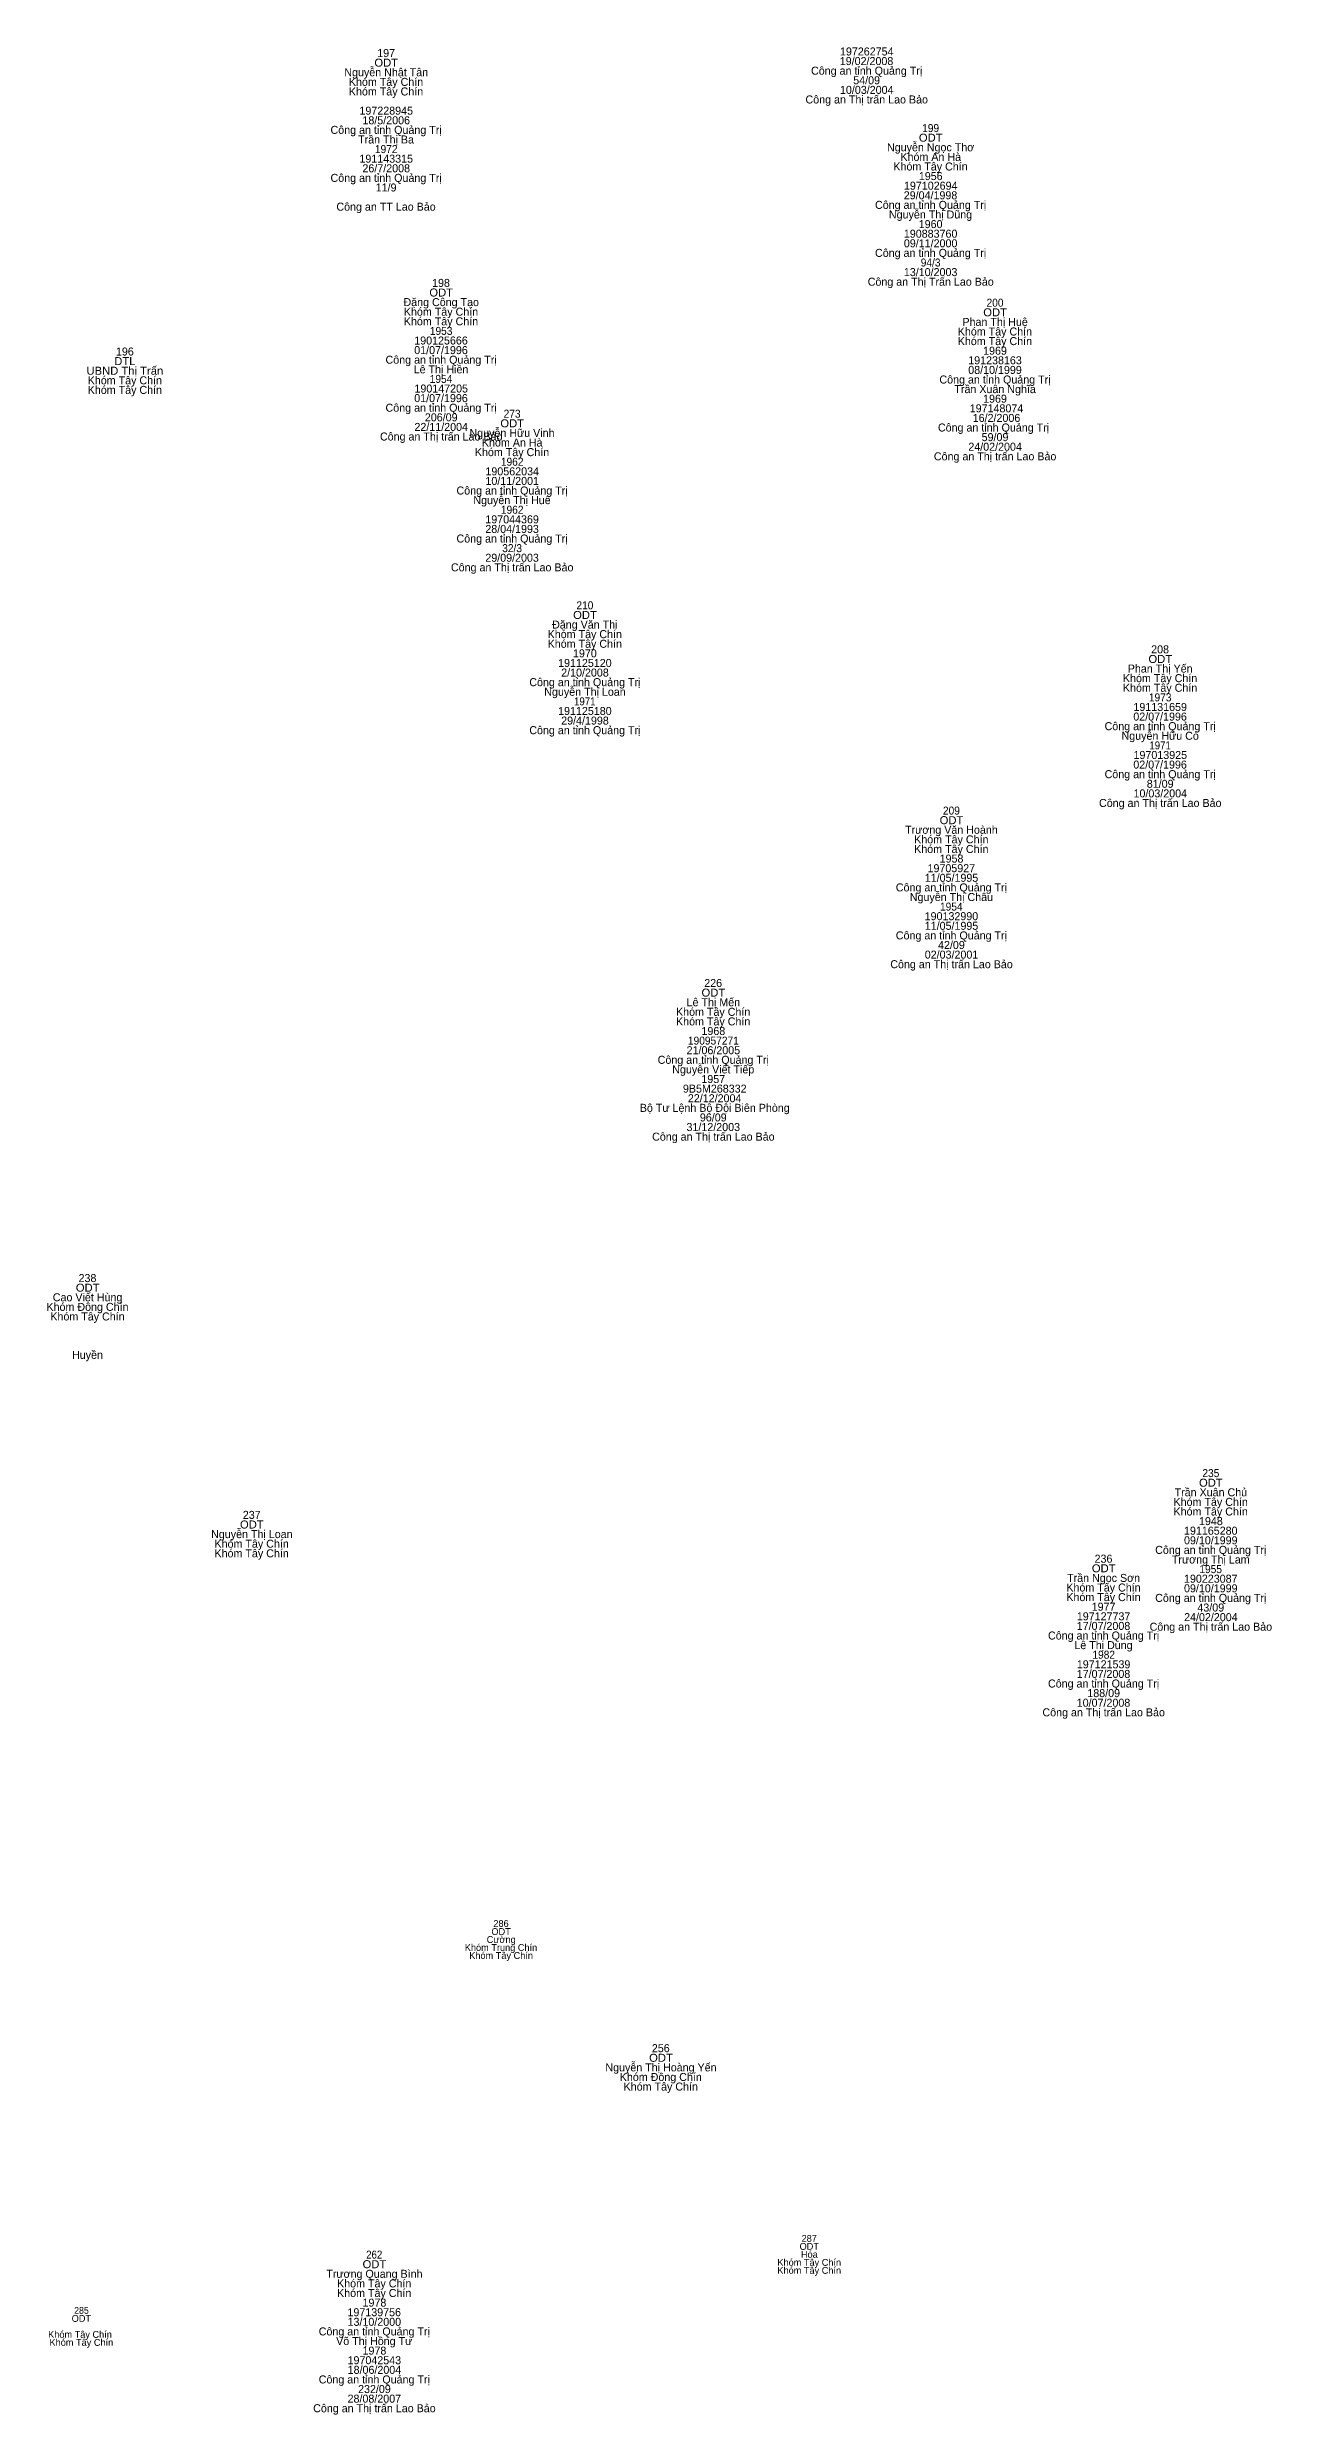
# Model space of a CAD drawing. Header units: metres. Extents: x 537000 to 537501, y 1838003 to 1838507.
# Drawn here: x 537368.7 to 537430, y 1838006.2 to 1838124.5 of the extents above; entities that cross this region are included whole.
import ezdxf
from ezdxf.enums import TextEntityAlignment as Align

# ---------------------------------------------------------------- set-up
doc = ezdxf.new("R2010")
doc.units = ezdxf.units.M
doc.header["$LTSCALE"] = 0.16
doc.layers.add('1', color=7, linetype='Continuous')

msp = doc.modelspace()

# ---------------------------------------------------------------- texts
at = {"layer": '1'}
for s, height, p in [('197', 0.4, (537385.69, 1838124.05)), ('197262754', 0.4, (537409.725, 1838124.13)), ('Nguyễn Nhật Tân', 0.4, (537385.695, 1838123.09)), ('Khóm Tây Chín', 0.4, (537385.685, 1838122.61)), ('Công an tỉnh Quảng Trị', 0.4, (537409.72, 1838123.17)), ('19/02/2008', 0.4, (537409.715, 1838123.65)), ('54/09', 0.4, (537409.72, 1838122.69)), ('Khóm Tây Chín', 0.4, (537385.685, 1838122.13)), ('Công an Thị trấn Lao Bảo', 0.4, (537409.725, 1838121.73)), ('10/03/2004', 0.4, (537409.725, 1838122.21)), ('Công an tỉnh Quảng Trị', 0.4, (537385.69, 1838120.21)), ('197228945', 0.4, (537385.695, 1838121.17)), ('18/5/2006', 0.4, (537385.695, 1838120.69)), ('Trần Thị Ba', 0.4, (537385.685, 1838119.73)), ('Nguyễn Ngọc Thơ', 0.4, (537412.92, 1838119.34)), ('Công an tỉnh Quảng Trị', 0.4, (537385.69, 1838117.81)), ('191143315', 0.4, (537385.695, 1838118.77)), ('26/7/2008', 0.4, (537385.695, 1838118.29)), ('Khóm Tây Chín', 0.4, (537412.915, 1838118.38)), ('Khóm An Hà', 0.4, (537412.925, 1838118.86)), ('1956', 0.4, (537412.925, 1838117.9)), ('11/9', 0.4, (537385.69, 1838117.33)), ('29/04/1998', 0.4, (537412.915, 1838116.94)), ('197102694', 0.4, (537412.925, 1838117.42)), ('Công an TT Lao Bảo', 0.4, (537385.685, 1838116.37)), ('Công an tỉnh Quảng Trị', 0.4, (537412.92, 1838116.46)), ('Nguyễn Thị Dũng', 0.4, (537412.915, 1838115.98)), ('1960', 0.4, (537412.92, 1838115.5)), ('09/11/2000', 0.4, (537412.92, 1838114.54)), ('190883760', 0.4, (537412.92, 1838115.02)), ('Công an tỉnh Quảng Trị', 0.4, (537412.92, 1838114.06)), ('13/10/2003', 0.4, (537412.92, 1838113.1)), ('198', 0.4, (537388.435, 1838112.56)), ('Công an Thị Trấn Lao Bảo', 0.4, (537412.925, 1838112.62)), ('Đặng Công Tạo', 0.4, (537388.445, 1838111.6)), ('Khóm Tây Chín', 0.4, (537388.435, 1838111.12)), ('Khóm Tây Chín', 0.4, (537388.435, 1838110.64)), ('190125666', 0.4, (537388.435, 1838109.68)), ('Khóm Tây Chín', 0.4, (537416.135, 1838110.13)), ('Khóm Tây Chín', 0.4, (537416.135, 1838109.65)), ('Phan Thị Huệ', 0.4, (537416.145, 1838110.61)), ('196', 0.4, (537372.625, 1838109.13)), ('Công an tỉnh Quảng Trị', 0.4, (537388.44, 1838108.72)), ('01/07/1996', 0.4, (537388.435, 1838109.2)), ('191238163', 0.4, (537416.14, 1838108.69)), ('1969', 0.4, (537416.14, 1838109.17)), ('Khóm Tây Chín', 0.4, (537372.625, 1838107.69)), ('Khóm Tây Chín', 0.4, (537372.625, 1838107.21)), ('Lê Thị Hiền', 0.4, (537388.435, 1838108.24)), ('190147205', 0.4, (537388.445, 1838107.28)), ('Công an tỉnh Quảng Trị', 0.4, (537416.14, 1838107.73)), ('Trần Xuân Nghĩa', 0.4, (537416.145, 1838107.25)), ('08/10/1999', 0.4, (537416.14, 1838108.21)), ('Công an tỉnh Quảng Trị', 0.4, (537388.44, 1838106.32)), ('01/07/1996', 0.4, (537388.435, 1838106.8)), (' 197148074', 0.4, (537416.14, 1838106.29)), ('1969', 0.4, (537416.14, 1838106.77)), ('Công an Thị trấn Lao Bảo', 0.4, (537388.445, 1838104.88)), ('22/11/2004', 0.4, (537388.445, 1838105.36)), ('206/09', 0.4, (537388.445, 1838105.84)), ('Nguyễn Hữu Vinh', 0.4, (537391.985, 1838105.06)), ('Công an tỉnh Quảng Trị ', 0.4, (537416.14, 1838105.33)), (' 16/2/2006', 0.4, (537416.14, 1838105.81)), ('59/09', 0.4, (537416.14, 1838104.85)), ('Khóm Tây Chín', 0.4, (537391.985, 1838104.1)), ('Khóm An Hà', 0.4, (537391.995, 1838104.58)), ('Công an Thị trấn Lao Bảo', 0.4, (537416.145, 1838103.89)), ('24/02/2004', 0.4, (537416.145, 1838104.37)), ('190562034', 0.4, (537391.995, 1838103.14)), ('10/11/2001', 0.4, (537391.995, 1838102.66)), ('Công an tỉnh Quảng Trị', 0.4, (537391.99, 1838102.18)), ('Nguyễn Thị Huê', 0.4, (537391.985, 1838101.7)), ('28/04/1993', 0.4, (537391.99, 1838100.26)), ('197044369', 0.4, (537391.99, 1838100.74)), ('Công an tỉnh Quảng Trị', 0.4, (537391.99, 1838099.78)), ('Công an Thị trấn Lao Bảo', 0.4, (537391.995, 1838098.34)), ('29/09/2003', 0.4, (537391.99, 1838098.82)), ('Đặng Văn Thi', 0.4, (537395.625, 1838095.48)), ('Khóm Tây Chín', 0.4, (537395.625, 1838095)), ('Khóm Tây Chín', 0.4, (537395.625, 1838094.52)), ('208', 0.4, (537424.395, 1838094.24)), ('191125120', 0.4, (537395.63, 1838093.56)), ('2/10/2008', 0.4, (537395.635, 1838093.08)), ('1970', 0.4, (537395.63, 1838094.04)), ('Phan Thị Yến', 0.4, (537424.4, 1838093.28)), ('Công an tỉnh Quảng Trị', 0.4, (537395.63, 1838092.6)), ('Nguyễn Thị Loan', 0.4, (537395.635, 1838092.12)), ('Khóm Tây Chín', 0.4, (537424.395, 1838092.8)), ('Khóm Tây Chín', 0.4, (537424.395, 1838092.32)), ('191125180', 0.4, (537395.63, 1838091.16)), ('29/4/1998', 0.4, (537395.635, 1838090.68)), ('02/07/1996', 0.4, (537424.395, 1838090.88)), ('191131659', 0.4, (537424.4, 1838091.36)), ('Công an tỉnh Quảng Trị', 0.4, (537395.63, 1838090.2)), ('Công an tỉnh Quảng Trị', 0.4, (537424.4, 1838090.4)), ('Nguyễn Hữu Có', 0.4, (537424.4, 1838089.92)), ('02/07/1996', 0.4, (537424.395, 1838088.48)), ('197013925', 0.4, (537424.405, 1838088.96)), ('Công an tỉnh Quảng Trị', 0.4, (537424.4, 1838088)), ('10/03/2004', 0.4, (537424.405, 1838087.04)), ('81/09', 0.4, (537424.4, 1838087.52)), ('Công an Thị trấn Lao Bảo', 0.4, (537424.405, 1838086.56)), ('Trương Văn Hoành', 0.4, (537413.96, 1838085.22)), ('Khóm Tây Chín', 0.4, (537413.955, 1838084.74)), ('Khóm Tây Chín', 0.4, (537413.955, 1838084.26)), ('1958', 0.4, (537413.965, 1838083.78)), ('Công an tỉnh Quảng Trị', 0.4, (537413.96, 1838082.34)), ('11/05/1995', 0.4, (537413.965, 1838082.82)), ('19705927', 0.4, (537413.955, 1838083.3)), ('Nguyễn Thị Châu', 0.4, (537413.96, 1838081.86)), ('Công an tỉnh Quảng Trị', 0.4, (537413.96, 1838079.94)), ('190132990', 0.4, (537413.96, 1838080.9)), ('11/05/1995', 0.4, (537413.965, 1838080.42)), ('02/03/2001', 0.4, (537413.965, 1838078.98)), ('42/09', 0.4, (537413.96, 1838079.46)), ('226', 0.4, (537402.045, 1838077.56)), ('Công an Thị trấn Lao Bảo', 0.4, (537413.965, 1838078.5)), ('Lê Thị Mến', 0.4, (537402.055, 1838076.6)), ('Khóm Tây Chín', 0.4, (537402.045, 1838076.12)), ('Khóm Tây Chín', 0.4, (537402.045, 1838075.64)), ('21/06/2005', 0.4, (537402.055, 1838074.2)), ('1968', 0.4, (537402.055, 1838075.16)), ('Công an tỉnh Quảng Trị', 0.4, (537402.05, 1838073.72)), ('Nguyễn Viết Tiếp', 0.4, (537402.05, 1838073.24)), (' 9B5M268332', 0.4, (537402.05, 1838072.28)), (' 22/12/2004', 0.4, (537402.045, 1838071.8)), ('1957', 0.4, (537402.05, 1838072.76)), (' Bộ Tư Lệnh Bộ Đội Biên Phòng', 0.4, (537402.05, 1838071.32)), ('96/09', 0.4, (537402.05, 1838070.84)), ('Công an Thị trấn Lao Bảo', 0.4, (537402.055, 1838069.88)), ('31/12/2003', 0.4, (537402.05, 1838070.36)), ('238', 0.4, (537370.755, 1838062.81)), ('Khóm Đông Chín', 0.4, (537370.755, 1838061.37)), ('Cao Viết Hùng', 0.4, (537370.76, 1838061.85)), ('Khóm Tây Chín', 0.4, (537370.755, 1838060.89)), ('Huyền', 0.4, (537370.755, 1838058.97)), ('Khóm Tây Chín', 0.4, (537426.925, 1838051.62)), ('Trần Xuân Chủ', 0.4, (537426.935, 1838052.1)), ('237', 0.4, (537378.97, 1838050.97)), ('Khóm Tây Chín', 0.4, (537426.925, 1838051.14)), ('1948', 0.4, (537426.935, 1838050.66)), ('Nguyễn Thị Loan', 0.4, (537378.975, 1838050.01)), ('Khóm Tây Chín', 0.4, (537378.965, 1838049.53)), ('Công an tỉnh Quảng Trị', 0.4, (537426.93, 1838049.22)), ('09/10/1999', 0.4, (537426.93, 1838049.7)), ('191165280', 0.4, (537426.93, 1838050.18)), ('Khóm Tây Chín', 0.4, (537378.965, 1838049.05)), ('236', 0.4, (537421.565, 1838048.78)), ('Trương Thị Lam', 0.4, (537426.93, 1838048.74)), ('Khóm Tây Chín', 0.4, (537421.565, 1838047.34)), ('Khóm Tây Chín', 0.4, (537421.565, 1838046.86)), ('Trần Ngọc Sơn', 0.4, (537421.57, 1838047.82)), ('Công an tỉnh Quảng Trị', 0.4, (537426.93, 1838046.82)), ('09/10/1999', 0.4, (537426.93, 1838047.3)), ('190223087', 0.4, (537426.93, 1838047.78)), ('197127737', 0.4, (537421.57, 1838045.9)), ('1977', 0.4, (537421.57, 1838046.38)), ('24/02/2004', 0.4, (537426.935, 1838045.86)), ('43/09', 0.4, (537426.93, 1838046.34)), ('Công an tỉnh Quảng Trị', 0.4, (537421.57, 1838044.94)), ('Lê Thị Dung', 0.4, (537421.565, 1838044.46)), ('17/07/2008', 0.4, (537421.565, 1838045.42)), ('Công an Thị trấn Lao Bảo', 0.4, (537426.935, 1838045.38)), ('197121539', 0.4, (537421.57, 1838043.5)), ('Công an tỉnh Quảng Trị', 0.4, (537421.57, 1838042.54)), ('17/07/2008', 0.4, (537421.565, 1838043.02)), ('188/09', 0.4, (537421.575, 1838042.06)), ('Công an Thị trấn Lao Bảo', 0.4, (537421.575, 1838041.1)), ('10/07/2008', 0.4, (537421.565, 1838041.58)), ('286', 0.343, (537391.435, 1838030.57)), ('Khóm Trung Chín', 0.343, (537391.435, 1838029.37)), ('Cường', 0.343, (537391.445, 1838029.77)), ('ODT', 0.343, (537391.44, 1838030.17)), ('Khóm Tây Chín', 0.343, (537391.44, 1838028.97)), ('256', 0.4, (537399.425, 1838024.31)), ('Nguyễn Thị Hoàng Yến', 0.4, (537399.435, 1838023.35)), ('Khóm Đông Chín', 0.4, (537399.425, 1838022.87)), ('Khóm Tây Chín', 0.4, (537399.425, 1838022.39)), ('ODT', 0.343, (537406.85, 1838014.43)), ('Hóa', 0.343, (537406.855, 1838014.03)), ('287', 0.343, (537406.85, 1838014.83)), ('Trương Quang Bình', 0.4, (537385.105, 1838013.03)), ('Khóm Tây Chín', 0.4, (537385.095, 1838012.55)), ('Khóm Tây Chín', 0.343, (537406.85, 1838013.63)), ('Khóm Tây Chín', 0.343, (537406.85, 1838013.23)), ('Khóm Tây Chín', 0.4, (537385.095, 1838012.07)), ('1978', 0.4, (537385.105, 1838011.59)), ('ODT', 0.343, (537370.45, 1838010.83)), ('Công an tỉnh Quảng Trị', 0.4, (537385.1, 1838010.15)), ('197139756', 0.4, (537385.095, 1838011.11)), ('13/10/2000', 0.4, (537385.1, 1838010.63)), ('Khóm Tây Chín ', 0.343, (537370.445, 1838010.03)), ('Khóm Tây Chín', 0.343, (537370.45, 1838009.63)), ('Võ Thị Hồng Tư', 0.4, (537385.095, 1838009.67)), ('1978', 0.4, (537385.105, 1838009.19)), ('Công an tỉnh Quảng Trị', 0.4, (537385.1, 1838007.75)), ('197042543', 0.4, (537385.1, 1838008.71)), ('18/06/2004', 0.4, (537385.105, 1838008.23)), ('28/08/2007', 0.4, (537385.1, 1838006.79)), ('232/09', 0.4, (537385.105, 1838007.27)), ('Công an Thị trấn Lao Bảo', 0.4, (537385.105, 1838006.31))]:
    msp.add_text(s, height=height, dxfattribs=at).set_placement(p, align=Align.CENTER)
for s, height, width, p in [('ODT', 0.4, 1.05, (537385.695, 1838123.57)), ('199', 0.4, 0.95, (537412.92, 1838120.3)), ('1972', 0.4, 0.95, (537385.695, 1838119.25)), ('ODT', 0.4, 1.05, (537412.925, 1838119.82)), ('94/3', 0.4, 0.95, (537412.92, 1838113.58)), ('ODT', 0.4, 1.05, (537388.445, 1838112.08)), ('ODT', 0.4, 1.05, (537416.145, 1838111.09)), ('200', 0.4, 0.95, (537416.14, 1838111.57)), ('1953', 0.4, 0.95, (537388.44, 1838110.16)), ('DTL', 0.4, 1.05, (537372.625, 1838108.65)), ('UBND Thị Trấn', 0.4, 1.05, (537372.625, 1838108.17)), ('1954', 0.4, 0.95, (537388.435, 1838107.76)), ('273', 0.4, 0.95, (537391.99, 1838106.02)), ('ODT', 0.4, 1.05, (537391.995, 1838105.54)), ('1962', 0.4, 0.95, (537391.995, 1838103.62)), ('1962', 0.4, 0.95, (537391.995, 1838101.22)), ('32/3', 0.4, 0.95, (537391.99, 1838099.3)), ('ODT', 0.4, 1.05, (537395.635, 1838095.96)), ('210', 0.4, 0.95, (537395.63, 1838096.44)), ('ODT', 0.4, 1.05, (537424.405, 1838093.76)), ('1973', 0.4, 0.95, (537424.4, 1838091.84)), ('1971', 0.4, 0.9, (537395.625, 1838091.64)), ('1971', 0.4, 0.9, (537424.395, 1838089.44)), ('209', 0.4, 0.95, (537413.96, 1838086.18)), ('ODT', 0.4, 1.05, (537413.965, 1838085.7)), ('1954', 0.4, 0.95, (537413.955, 1838081.38)), ('ODT', 0.4, 1.05, (537402.055, 1838077.08)), ('190957271', 0.4, 0.95, (537402.055, 1838074.68)), ('ODT', 0.4, 1.05, (537370.765, 1838062.33)), ('235', 0.4, 0.95, (537426.935, 1838053.06)), ('ODT', 0.4, 1.05, (537426.935, 1838052.58)), ('ODT', 0.4, 1.05, (537378.975, 1838050.49)), ('ODT', 0.4, 1.05, (537421.575, 1838048.3)), ('1955', 0.4, 0.95, (537426.925, 1838048.26)), ('1982', 0.4, 0.95, (537421.575, 1838043.98)), ('ODT', 0.4, 1.05, (537399.435, 1838023.83)), ('262', 0.4, 0.9, (537385.095, 1838013.99)), ('ODT', 0.4, 1.05, (537385.105, 1838013.51)), ('285', 0.343, 0.95, (537370.455, 1838011.23))]:
    msp.add_text(s, height=height, dxfattribs=dict(at, width=width)).set_placement(p, align=Align.CENTER)

doc.saveas('drawing.dxf')
